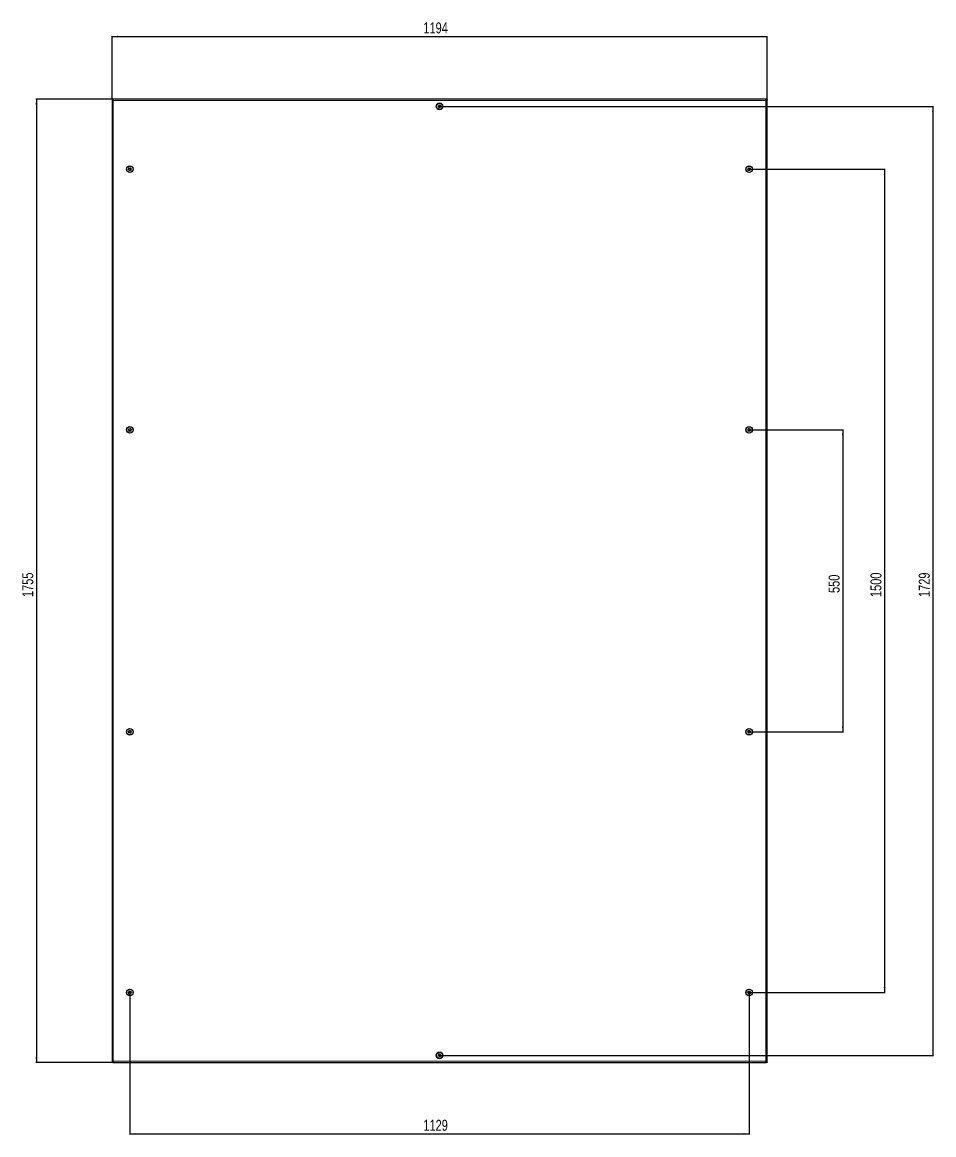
# Model space of a CAD drawing. Header units: millimetres. Extents: x -918 to 2327, y -941 to 1192.
# Drawn here: x -918 to 744, y -941 to 1086 of the extents above; entities that cross this region are included whole.
import ezdxf

# ---------------------------------------------------------------- set-up
doc = ezdxf.new("R2010")
doc.units = ezdxf.units.MM
doc.layers.add('FORMAT', color=7, linetype='Continuous')
doc.styles.add('SLDTEXTSTYLE0', font='TXT', dxfattribs={"width": 0.75})
doc.dimstyles.new('SLDDIMSTYLE1', dxfattribs={"dimtxt": 20, "dimasz": 10, "dimexe": 0, "dimexo": 0.0625, "dimgap": 5, "dimtad": 2, "dimdec": 1, "dimrnd": 1e-09, "dimzin": 12, "dimdsep": 46, "dimtxsty": 'SLDTEXTSTYLE0', "dimsah": 1, "dimcen": 0.09, "dimadec": 0, "dimazin": 3, "dimtfac": 1, "dimtofl": 0, "dimtmove": 0, "dimatfit": 3, "dimfxl": 0, "dimfrac": 2, "dimtolj": 1, "dimtzin": 12, "dimarcsym": 0})

# ---------------------------------------------------------------- blocks, each defined once
blk = doc.blocks.new('_D_1')
at = {"layer": 'FORMAT'}
for p, q in [((-754.1, 945.5), (-893.1, 945.5)), ((-892.1, 945.5), (-892.1, -809.5)), ((-754.1, -809.5), (-893.1, -809.5))]:
    blk.add_line(p, q, dxfattribs=at)
for points in [[(-892.1, 945.5), (-893.7, 935.5), (-890.6, 935.5)], [(-892.1, -809.5), (-890.6, -799.5), (-893.7, -799.5)]]:
    blk.add_solid(points, dxfattribs=at)
at = {"layer": 'FORMAT', "insert": (-917.9, 38.5), "char_height": 20, "attachment_point": 1, "rotation": 90, "style": 'SLDTEXTSTYLE0'}
blk.add_mtext('1755', dxfattribs=at)
blk = doc.blocks.new('_D_2')
at = {"layer": 'FORMAT'}
for p, q in [((-754.1, 945.5), (-754.1, 1060.7)), ((-754.1, 1059.7), (439.9, 1059.7)), ((439.9, 945.5), (439.9, 1060.7))]:
    blk.add_line(p, q, dxfattribs=at)
for points in [[(-754.1, 1059.7), (-744.1, 1058.2), (-744.1, 1061.2)], [(439.9, 1059.7), (429.9, 1061.2), (429.9, 1058.2)]]:
    blk.add_solid(points, dxfattribs=at)
at = {"layer": 'FORMAT', "insert": (-186.7, 1085.5), "char_height": 20, "attachment_point": 1, "style": 'SLDTEXTSTYLE0'}
blk.add_mtext('1194', dxfattribs=at)
blk = doc.blocks.new('_D_3')
at = {"layer": 'FORMAT'}
for p, q in [((407.4, 818), (655, 818)), ((654, 818), (654, -682)), ((407.4, -682), (655, -682))]:
    blk.add_line(p, q, dxfattribs=at)
for points in [[(654, 818), (652.5, 808), (655.6, 808)], [(654, -682), (655.6, -672), (652.5, -672)]]:
    blk.add_solid(points, dxfattribs=at)
at = {"layer": 'FORMAT', "insert": (628.3, 38.5), "char_height": 20, "attachment_point": 1, "rotation": 90, "style": 'SLDTEXTSTYLE0'}
blk.add_mtext('1500', dxfattribs=at)
blk = doc.blocks.new('_D_4')
at = {"layer": 'FORMAT'}
for p, q in [((-721.6, -682), (-721.6, -940.6)), ((407.4, -682), (407.4, -940.6)), ((-721.6, -939.6), (407.4, -939.6))]:
    blk.add_line(p, q, dxfattribs=at)
for points in [[(-721.6, -939.6), (-711.6, -941.2), (-711.6, -938.1)], [(407.4, -939.6), (397.4, -938.1), (397.4, -941.2)]]:
    blk.add_solid(points, dxfattribs=at)
at = {"layer": 'FORMAT', "insert": (-186.7, -913.9), "char_height": 20, "attachment_point": 1, "style": 'SLDTEXTSTYLE0'}
blk.add_mtext('1129', dxfattribs=at)
blk = doc.blocks.new('_D_5')
at = {"layer": 'FORMAT'}
for p, q in [((407.4, 343), (578.9, 343)), ((577.9, 343), (577.9, -207)), ((407.4, -207), (578.9, -207))]:
    blk.add_line(p, q, dxfattribs=at)
for points in [[(577.9, 343), (576.3, 333), (579.4, 333)], [(577.9, -207), (579.4, -197), (576.3, -197)]]:
    blk.add_solid(points, dxfattribs=at)
at = {"layer": 'FORMAT', "insert": (552.1, 45.9), "char_height": 20, "attachment_point": 1, "rotation": 90, "style": 'SLDTEXTSTYLE0'}
blk.add_mtext('550', dxfattribs=at)
blk = doc.blocks.new('_D_6')
at = {"layer": 'FORMAT'}
for p, q in [((-157.1, 932.5), (743.2, 932.5)), ((742.2, 932.5), (742.2, -796.5)), ((-157.1, -796.5), (743.2, -796.5))]:
    blk.add_line(p, q, dxfattribs=at)
for points in [[(742.2, 932.5), (740.7, 922.5), (743.7, 922.5)], [(742.2, -796.5), (743.7, -786.5), (740.7, -786.5)]]:
    blk.add_solid(points, dxfattribs=at)
at = {"layer": 'FORMAT', "insert": (716.4, 38.5), "char_height": 20, "attachment_point": 1, "rotation": 90, "style": 'SLDTEXTSTYLE0'}
blk.add_mtext('1729', dxfattribs=at)

msp = doc.modelspace()

# ---------------------------------------------------------------- linework, layer by layer
at = {"color": 7, "linetype": 'Continuous', "lineweight": 25}
for p, q in [((-754.14, 945.53), (-752.64, 945.53)), ((-754.14, 945.53), (-754.14, -809.47)), ((-752.44, 945.53), (-752.64, 945.53)), ((-752.44, 944.42), (-752.44, 945.53)), ((438.16, 945.53), (-752.44, 945.53)), ((438.16, 944.41), (438.16, 945.53)), ((438.36, 945.53), (438.16, 945.53)), ((438.36, 945.53), (439.86, 945.53)), ((439.86, -809.47), (439.86, 945.53)), ((-752.64, -809.47), (-754.14, -809.47)), ((-752.64, -809.47), (-752.44, -809.47)), ((-752.44, -808.36), (-752.44, -809.47)), ((-752.44, -809.47), (438.16, -809.47)), ((438.16, -808.36), (438.16, -809.47)), ((438.17, -809.47), (438.36, -809.47)), ((439.86, -809.47), (438.36, -809.47))]:
    msp.add_line(p, q, dxfattribs=at)
at = {"color": 8, "linetype": 'Continuous', "lineweight": 18}
for p, q in [((-752.04, 943.43), (-752.04, -807.37)), ((437.76, 943.43), (-752.04, 943.43)), ((437.76, -807.37), (437.76, 943.43)), ((-752.04, -807.37), (437.76, -807.37))]:
    msp.add_line(p, q, dxfattribs=at)
at = {"color": 7, "linetype": 'Continuous', "lineweight": 25}
for centre, radius in [((-157.14, 932.53), 6), ((-157.14, 932.53), 5.78), ((-157.14, 932.53), 1.85), ((-721.64, 818.03), 6), ((-721.64, 818.03), 5.78), ((-721.64, 818.03), 1.85), ((407.36, 818.03), 6), ((407.36, 818.03), 5.78), ((407.36, 818.03), 1.85), ((-721.64, 343.03), 6), ((-721.64, 343.03), 5.78), ((-721.64, 343.03), 1.85), ((407.36, 343.03), 6), ((407.36, 343.03), 5.78), ((407.36, 343.03), 1.85), ((-721.64, -206.97), 6), ((-721.64, -206.97), 5.78), ((407.36, -206.97), 6), ((407.36, -206.97), 5.78), ((-721.64, -206.97), 1.85), ((407.36, -206.97), 1.85), ((-721.64, -681.97), 6), ((-721.64, -681.97), 5.78), ((-721.64, -681.97), 1.85), ((407.36, -681.97), 6), ((407.36, -681.97), 5.78), ((407.36, -681.97), 1.85), ((-157.14, -796.47), 6), ((-157.14, -796.47), 5.78), ((-157.14, -796.47), 1.85)]:
    msp.add_circle(centre, radius, dxfattribs=at)
for points, knots in [([(-752.04, 943.43), (-752.32, 943.6), (-752.59, 943.77), (-753.1, 944.13), (-753.33, 944.3), (-753.72, 944.65), (-753.87, 944.82), (-754.08, 945.18), (-754.14, 945.35), (-754.14, 945.53)], [0, 0, 0, 0, 0.25, 0.25, 0.5, 0.5, 0.75, 0.75, 1, 1, 1, 1]), ([(-752.04, 943.43), (-752.2, 943.78), (-752.35, 944.13), (-752.57, 944.83), (-752.64, 945.17), (-752.64, 945.53)], [0, 0, 0, 0, 0.5, 0.5, 1, 1, 1, 1]), ([(-752.44, 945.53), (-752.41, 945.53), (-752.37, 945.47), (-752.31, 945.26), (-752.27, 945.11), (-752.21, 944.72), (-752.17, 944.48), (-752.11, 943.98), (-752.07, 943.7), (-752.04, 943.43)], [0, 0, 0, 0, 0.25, 0.25, 0.5, 0.5, 0.75, 0.75, 1, 1, 1, 1]), ([(-159.74, 931.49), (-159.73, 931.48), (-159.72, 931.45), (-159.67, 931.43), (-159.53, 931.39), (-159.14, 931.35), (-158.61, 931.29), (-158.09, 930.92), (-157.87, 930.45), (-157.74, 930.08), (-157.65, 929.86), (-157.6, 929.79), (-157.56, 929.76), (-157.53, 929.75), (-157.5, 929.76), (-157.44, 929.79), (-157.26, 929.99), (-157, 930.39), (-156.48, 930.88), (-155.77, 930.88), (-155.31, 930.77), (-155.04, 930.75), (-154.97, 930.77), (-154.94, 930.78), (-154.93, 930.81), (-154.92, 930.85), (-154.92, 930.89), (-154.94, 930.97), (-155.02, 931.18), (-155.18, 931.53), (-155.34, 932.02), (-155.22, 932.64), (-154.87, 933.05), (-154.62, 933.35), (-154.54, 933.48), (-154.53, 933.53), (-154.54, 933.57), (-154.56, 933.6), (-154.61, 933.63), (-154.75, 933.67), (-155.13, 933.71), (-155.67, 933.76), (-156.18, 934.13), (-156.41, 934.6), (-156.53, 934.97), (-156.62, 935.19), (-156.68, 935.27), (-156.71, 935.29), (-156.75, 935.3), (-156.78, 935.29), (-156.84, 935.26), (-157.02, 935.06), (-157.28, 934.66), (-157.8, 934.18), (-158.51, 934.17), (-158.97, 934.28), (-159.24, 934.3), (-159.31, 934.29), (-159.33, 934.27), (-159.35, 934.24), (-159.36, 934.21), (-159.35, 934.16), (-159.34, 934.08), (-159.26, 933.87), (-159.1, 933.52), (-158.94, 933.03), (-159.05, 932.41), (-159.41, 932), (-159.66, 931.7), (-159.74, 931.58), (-159.75, 931.52), (-159.74, 931.5), (-159.74, 931.49)], [0, 0, 0, 0, 0.0020087, 0.00442, 0.0093647, 0.0255282, 0.0677053, 0.0957862, 0.1246456, 0.1503415, 0.1605194, 0.1633943, 0.1656965, 0.1672448, 0.1688741, 0.1707699, 0.1786058, 0.2119941, 0.2499945, 0.2879948, 0.3213831, 0.329219, 0.3311148, 0.3327441, 0.3342924, 0.3362166, 0.3385353, 0.3413178, 0.349662, 0.3753578, 0.4042173, 0.4322982, 0.4744753, 0.4906388, 0.4966691, 0.49844, 0.5, 0.5020087, 0.50442, 0.5093647, 0.5255282, 0.5677053, 0.5957862, 0.6246456, 0.6503415, 0.6605194, 0.6633943, 0.6656965, 0.6672448, 0.6688741, 0.6707699, 0.6786058, 0.7119941, 0.7499945, 0.7879948, 0.8213831, 0.829219, 0.8311148, 0.8327441, 0.8342924, 0.8362166, 0.8385353, 0.8413178, 0.849662, 0.8753578, 0.9042173, 0.9322982, 0.9744753, 0.9906388, 0.9966691, 0.99844, 1, 1, 1, 1]), ([(437.76, 943.43), (437.79, 943.7), (437.83, 943.98), (437.89, 944.48), (437.93, 944.72), (437.99, 945.11), (438.03, 945.26), (438.09, 945.47), (438.13, 945.53), (438.16, 945.53)], [0, 0, 0, 0, 0.25, 0.25, 0.5, 0.5, 0.75, 0.75, 1, 1, 1, 1]), ([(439.86, 945.53), (439.86, 945.35), (439.81, 945.18), (439.6, 944.83), (439.44, 944.65), (439.05, 944.3), (438.82, 944.13), (438.31, 943.78), (438.04, 943.6), (437.76, 943.43)], [0, 0, 0, 0, 0.25, 0.25, 0.5, 0.5, 0.75, 0.75, 1, 1, 1, 1]), ([(438.36, 945.53), (438.36, 945.17), (438.3, 944.83), (438.07, 944.12), (437.92, 943.78), (437.76, 943.43)], [0, 0, 0, 0, 0.5, 0.5, 1, 1, 1, 1]), ([(-720.6, 820.63), (-720.61, 820.63), (-720.64, 820.64), (-720.7, 820.62), (-720.82, 820.55), (-721.11, 820.29), (-721.52, 819.94), (-722.15, 819.82), (-722.64, 819.98), (-722.99, 820.15), (-723.22, 820.23), (-723.31, 820.25), (-723.35, 820.24), (-723.38, 820.22), (-723.4, 820.19), (-723.42, 820.13), (-723.4, 819.86), (-723.29, 819.4), (-723.29, 818.68), (-723.78, 818.17), (-724.17, 817.91), (-724.37, 817.73), (-724.41, 817.67), (-724.41, 817.63), (-724.41, 817.6), (-724.38, 817.57), (-724.35, 817.55), (-724.28, 817.5), (-724.07, 817.42), (-723.71, 817.29), (-723.25, 817.07), (-722.87, 816.56), (-722.82, 816.02), (-722.78, 815.63), (-722.74, 815.49), (-722.7, 815.44), (-722.67, 815.42), (-722.64, 815.42), (-722.58, 815.43), (-722.46, 815.51), (-722.16, 815.76), (-721.75, 816.11), (-721.13, 816.23), (-720.64, 816.07), (-720.28, 815.91), (-720.06, 815.82), (-719.97, 815.81), (-719.93, 815.81), (-719.9, 815.83), (-719.88, 815.86), (-719.86, 815.93), (-719.88, 816.19), (-719.99, 816.66), (-719.99, 817.37), (-719.5, 817.89), (-719.1, 818.15), (-718.9, 818.33), (-718.87, 818.39), (-718.86, 818.42), (-718.87, 818.45), (-718.89, 818.48), (-718.93, 818.51), (-719, 818.55), (-719.2, 818.64), (-719.57, 818.76), (-720.03, 818.98), (-720.4, 819.49), (-720.46, 820.03), (-720.5, 820.42), (-720.54, 820.56), (-720.57, 820.61), (-720.59, 820.62), (-720.6, 820.63)], [0, 0, 0, 0, 0.0020087, 0.00442, 0.0093647, 0.0255282, 0.0677053, 0.0957862, 0.1246456, 0.1503415, 0.1605194, 0.1633943, 0.1656965, 0.1672448, 0.1688741, 0.1707699, 0.1786058, 0.2119941, 0.2499945, 0.2879948, 0.3213831, 0.329219, 0.3311148, 0.3327441, 0.3342924, 0.3362166, 0.3385353, 0.3413178, 0.349662, 0.3753578, 0.4042173, 0.4322982, 0.4744753, 0.4906388, 0.4966691, 0.49844, 0.5, 0.5020087, 0.50442, 0.5093647, 0.5255282, 0.5677053, 0.5957862, 0.6246456, 0.6503415, 0.6605194, 0.6633943, 0.6656965, 0.6672448, 0.6688741, 0.6707699, 0.6786058, 0.7119941, 0.7499945, 0.7879948, 0.8213831, 0.829219, 0.8311148, 0.8327441, 0.8342924, 0.8362166, 0.8385353, 0.8413178, 0.849662, 0.8753578, 0.9042173, 0.9322982, 0.9744753, 0.9906388, 0.9966691, 0.99844, 1, 1, 1, 1]), ([(406.32, 820.63), (406.31, 820.62), (406.29, 820.61), (406.26, 820.55), (406.22, 820.42), (406.18, 820.03), (406.13, 819.49), (405.75, 818.98), (405.29, 818.76), (404.92, 818.63), (404.7, 818.54), (404.62, 818.48), (404.6, 818.45), (404.59, 818.42), (404.59, 818.39), (404.63, 818.33), (404.83, 818.15), (405.22, 817.89), (405.71, 817.37), (405.71, 816.66), (405.6, 816.19), (405.58, 815.93), (405.6, 815.86), (405.62, 815.83), (405.65, 815.81), (405.68, 815.81), (405.72, 815.81), (405.81, 815.83), (406.02, 815.91), (406.36, 816.07), (406.85, 816.23), (407.48, 816.11), (407.89, 815.76), (408.18, 815.5), (408.31, 815.43), (408.37, 815.42), (408.4, 815.42), (408.43, 815.45), (408.46, 815.5), (408.5, 815.64), (408.54, 816.02), (408.6, 816.56), (408.97, 817.07), (409.43, 817.29), (409.8, 817.42), (410.03, 817.51), (410.1, 817.57), (410.13, 817.6), (410.14, 817.63), (410.13, 817.67), (410.1, 817.73), (409.9, 817.91), (409.5, 818.17), (409.01, 818.68), (409.01, 819.4), (409.12, 819.86), (409.14, 820.13), (409.12, 820.19), (409.1, 820.22), (409.08, 820.24), (409.04, 820.24), (409, 820.24), (408.92, 820.22), (408.71, 820.14), (408.36, 819.98), (407.87, 819.83), (407.25, 819.94), (406.84, 820.29), (406.54, 820.55), (406.41, 820.62), (406.35, 820.63), (406.33, 820.63), (406.32, 820.63)], [0, 0, 0, 0, 0.0020087, 0.00442, 0.0093647, 0.0255282, 0.0677053, 0.0957862, 0.1246456, 0.1503415, 0.1605194, 0.1633943, 0.1656965, 0.1672448, 0.1688741, 0.1707699, 0.1786058, 0.2119941, 0.2499945, 0.2879948, 0.3213831, 0.329219, 0.3311148, 0.3327441, 0.3342924, 0.3362166, 0.3385353, 0.3413178, 0.349662, 0.3753578, 0.4042173, 0.4322982, 0.4744753, 0.4906388, 0.4966691, 0.49844, 0.5, 0.5020087, 0.50442, 0.5093647, 0.5255282, 0.5677053, 0.5957862, 0.6246456, 0.6503415, 0.6605194, 0.6633943, 0.6656965, 0.6672448, 0.6688741, 0.6707699, 0.6786058, 0.7119941, 0.7499945, 0.7879948, 0.8213831, 0.829219, 0.8311148, 0.8327441, 0.8342924, 0.8362166, 0.8385353, 0.8413178, 0.849662, 0.8753578, 0.9042173, 0.9322982, 0.9744753, 0.9906388, 0.9966691, 0.99844, 1, 1, 1, 1]), ([(-720.6, 345.63), (-720.61, 345.63), (-720.64, 345.64), (-720.7, 345.62), (-720.82, 345.55), (-721.11, 345.29), (-721.52, 344.94), (-722.15, 344.82), (-722.64, 344.98), (-722.99, 345.15), (-723.22, 345.23), (-723.31, 345.25), (-723.35, 345.24), (-723.38, 345.22), (-723.4, 345.19), (-723.42, 345.13), (-723.4, 344.86), (-723.29, 344.4), (-723.29, 343.68), (-723.78, 343.17), (-724.17, 342.91), (-724.37, 342.73), (-724.41, 342.67), (-724.41, 342.63), (-724.41, 342.6), (-724.38, 342.57), (-724.35, 342.55), (-724.28, 342.5), (-724.07, 342.42), (-723.71, 342.29), (-723.25, 342.07), (-722.87, 341.56), (-722.82, 341.02), (-722.78, 340.63), (-722.74, 340.49), (-722.7, 340.44), (-722.67, 340.42), (-722.64, 340.42), (-722.58, 340.43), (-722.46, 340.51), (-722.16, 340.76), (-721.75, 341.11), (-721.13, 341.23), (-720.64, 341.07), (-720.28, 340.91), (-720.06, 340.82), (-719.97, 340.81), (-719.93, 340.81), (-719.9, 340.83), (-719.88, 340.86), (-719.86, 340.93), (-719.88, 341.19), (-719.99, 341.66), (-719.99, 342.37), (-719.5, 342.89), (-719.1, 343.15), (-718.9, 343.33), (-718.87, 343.39), (-718.86, 343.42), (-718.87, 343.45), (-718.89, 343.48), (-718.93, 343.51), (-719, 343.55), (-719.2, 343.64), (-719.57, 343.76), (-720.03, 343.98), (-720.4, 344.49), (-720.46, 345.03), (-720.5, 345.42), (-720.54, 345.56), (-720.57, 345.61), (-720.59, 345.62), (-720.6, 345.63)], [0, 0, 0, 0, 0.0020087, 0.00442, 0.0093647, 0.0255282, 0.0677053, 0.0957862, 0.1246456, 0.1503415, 0.1605194, 0.1633943, 0.1656965, 0.1672448, 0.1688741, 0.1707699, 0.1786058, 0.2119941, 0.2499945, 0.2879948, 0.3213831, 0.329219, 0.3311148, 0.3327441, 0.3342924, 0.3362166, 0.3385353, 0.3413178, 0.349662, 0.3753578, 0.4042173, 0.4322982, 0.4744753, 0.4906388, 0.4966691, 0.49844, 0.5, 0.5020087, 0.50442, 0.5093647, 0.5255282, 0.5677053, 0.5957862, 0.6246456, 0.6503415, 0.6605194, 0.6633943, 0.6656965, 0.6672448, 0.6688741, 0.6707699, 0.6786058, 0.7119941, 0.7499945, 0.7879948, 0.8213831, 0.829219, 0.8311148, 0.8327441, 0.8342924, 0.8362166, 0.8385353, 0.8413178, 0.849662, 0.8753578, 0.9042173, 0.9322982, 0.9744753, 0.9906388, 0.9966691, 0.99844, 1, 1, 1, 1]), ([(406.32, 345.63), (406.31, 345.62), (406.29, 345.61), (406.26, 345.55), (406.22, 345.42), (406.18, 345.03), (406.13, 344.49), (405.75, 343.98), (405.29, 343.76), (404.92, 343.63), (404.7, 343.54), (404.62, 343.48), (404.6, 343.45), (404.59, 343.42), (404.59, 343.39), (404.63, 343.33), (404.83, 343.15), (405.22, 342.89), (405.71, 342.37), (405.71, 341.66), (405.6, 341.19), (405.58, 340.93), (405.6, 340.86), (405.62, 340.83), (405.65, 340.81), (405.68, 340.81), (405.72, 340.81), (405.81, 340.83), (406.02, 340.91), (406.36, 341.07), (406.85, 341.23), (407.48, 341.11), (407.89, 340.76), (408.18, 340.5), (408.31, 340.43), (408.37, 340.42), (408.4, 340.42), (408.43, 340.45), (408.46, 340.5), (408.5, 340.64), (408.54, 341.02), (408.6, 341.56), (408.97, 342.07), (409.43, 342.29), (409.8, 342.42), (410.03, 342.51), (410.1, 342.57), (410.13, 342.6), (410.14, 342.63), (410.13, 342.67), (410.1, 342.73), (409.9, 342.91), (409.5, 343.17), (409.01, 343.68), (409.01, 344.4), (409.12, 344.86), (409.14, 345.13), (409.12, 345.19), (409.1, 345.22), (409.08, 345.24), (409.04, 345.24), (409, 345.24), (408.92, 345.22), (408.71, 345.14), (408.36, 344.98), (407.87, 344.83), (407.25, 344.94), (406.84, 345.29), (406.54, 345.55), (406.41, 345.62), (406.35, 345.63), (406.33, 345.63), (406.32, 345.63)], [0, 0, 0, 0, 0.0020087, 0.00442, 0.0093647, 0.0255282, 0.0677053, 0.0957862, 0.1246456, 0.1503415, 0.1605194, 0.1633943, 0.1656965, 0.1672448, 0.1688741, 0.1707699, 0.1786058, 0.2119941, 0.2499945, 0.2879948, 0.3213831, 0.329219, 0.3311148, 0.3327441, 0.3342924, 0.3362166, 0.3385353, 0.3413178, 0.349662, 0.3753578, 0.4042173, 0.4322982, 0.4744753, 0.4906388, 0.4966691, 0.49844, 0.5, 0.5020087, 0.50442, 0.5093647, 0.5255282, 0.5677053, 0.5957862, 0.6246456, 0.6503415, 0.6605194, 0.6633943, 0.6656965, 0.6672448, 0.6688741, 0.6707699, 0.6786058, 0.7119941, 0.7499945, 0.7879948, 0.8213831, 0.829219, 0.8311148, 0.8327441, 0.8342924, 0.8362166, 0.8385353, 0.8413178, 0.849662, 0.8753578, 0.9042173, 0.9322982, 0.9744753, 0.9906388, 0.9966691, 0.99844, 1, 1, 1, 1]), ([(-720.6, -209.57), (-720.59, -209.57), (-720.57, -209.55), (-720.54, -209.5), (-720.5, -209.36), (-720.46, -208.98), (-720.4, -208.44), (-720.03, -207.93), (-719.57, -207.71), (-719.2, -207.58), (-718.97, -207.49), (-718.9, -207.43), (-718.87, -207.4), (-718.86, -207.37), (-718.87, -207.33), (-718.9, -207.27), (-719.1, -207.09), (-719.5, -206.83), (-719.99, -206.32), (-719.99, -205.6), (-719.88, -205.14), (-719.86, -204.87), (-719.88, -204.81), (-719.9, -204.78), (-719.92, -204.76), (-719.96, -204.76), (-720, -204.76), (-720.08, -204.78), (-720.29, -204.86), (-720.64, -205.02), (-721.13, -205.17), (-721.75, -205.06), (-722.16, -204.71), (-722.46, -204.45), (-722.59, -204.38), (-722.65, -204.37), (-722.68, -204.37), (-722.71, -204.39), (-722.74, -204.44), (-722.78, -204.58), (-722.82, -204.97), (-722.87, -205.51), (-723.25, -206.02), (-723.71, -206.24), (-724.08, -206.37), (-724.3, -206.46), (-724.38, -206.52), (-724.4, -206.55), (-724.41, -206.58), (-724.41, -206.61), (-724.37, -206.67), (-724.17, -206.85), (-723.78, -207.11), (-723.29, -207.63), (-723.29, -208.34), (-723.4, -208.81), (-723.42, -209.07), (-723.4, -209.14), (-723.38, -209.17), (-723.35, -209.19), (-723.32, -209.19), (-723.28, -209.19), (-723.19, -209.17), (-722.98, -209.09), (-722.64, -208.93), (-722.15, -208.77), (-721.52, -208.89), (-721.11, -209.24), (-720.82, -209.5), (-720.69, -209.57), (-720.63, -209.58), (-720.61, -209.58), (-720.6, -209.57)], [0, 0, 0, 0, 0.0020087, 0.00442, 0.0093647, 0.0255282, 0.0677053, 0.0957862, 0.1246456, 0.1503415, 0.1605194, 0.1633943, 0.1656965, 0.1672448, 0.1688741, 0.1707699, 0.1786058, 0.2119941, 0.2499945, 0.2879948, 0.3213831, 0.329219, 0.3311148, 0.3327441, 0.3342924, 0.3362166, 0.3385353, 0.3413178, 0.349662, 0.3753578, 0.4042173, 0.4322982, 0.4744753, 0.4906388, 0.4966691, 0.49844, 0.5, 0.5020087, 0.50442, 0.5093647, 0.5255282, 0.5677053, 0.5957862, 0.6246456, 0.6503415, 0.6605194, 0.6633943, 0.6656965, 0.6672448, 0.6688741, 0.6707699, 0.6786058, 0.7119941, 0.7499945, 0.7879948, 0.8213831, 0.829219, 0.8311148, 0.8327441, 0.8342924, 0.8362166, 0.8385353, 0.8413178, 0.849662, 0.8753578, 0.9042173, 0.9322982, 0.9744753, 0.9906388, 0.9966691, 0.99844, 1, 1, 1, 1]), ([(406.32, -209.57), (406.34, -209.58), (406.36, -209.58), (406.42, -209.57), (406.54, -209.49), (406.84, -209.24), (407.25, -208.89), (407.87, -208.77), (408.36, -208.93), (408.72, -209.09), (408.94, -209.18), (409.03, -209.19), (409.07, -209.19), (409.1, -209.17), (409.12, -209.14), (409.14, -209.07), (409.12, -208.81), (409.01, -208.34), (409.01, -207.63), (409.5, -207.11), (409.9, -206.85), (410.1, -206.67), (410.13, -206.61), (410.14, -206.58), (410.13, -206.55), (410.11, -206.52), (410.07, -206.49), (410, -206.45), (409.8, -206.36), (409.43, -206.24), (408.97, -206.02), (408.6, -205.51), (408.54, -204.97), (408.5, -204.58), (408.46, -204.43), (408.43, -204.39), (408.4, -204.37), (408.36, -204.37), (408.3, -204.38), (408.18, -204.45), (407.89, -204.71), (407.48, -205.06), (406.85, -205.18), (406.36, -205.02), (406.01, -204.85), (405.78, -204.77), (405.69, -204.75), (405.65, -204.76), (405.62, -204.78), (405.6, -204.81), (405.58, -204.87), (405.6, -205.14), (405.71, -205.6), (405.71, -206.32), (405.22, -206.83), (404.83, -207.09), (404.63, -207.27), (404.59, -207.33), (404.59, -207.37), (404.59, -207.4), (404.62, -207.43), (404.65, -207.45), (404.72, -207.5), (404.93, -207.58), (405.29, -207.71), (405.75, -207.93), (406.13, -208.44), (406.18, -208.98), (406.22, -209.37), (406.26, -209.51), (406.3, -209.56), (406.32, -209.57), (406.32, -209.57)], [0, 0, 0, 0, 0.0020087, 0.00442, 0.0093647, 0.0255282, 0.0677053, 0.0957862, 0.1246456, 0.1503415, 0.1605194, 0.1633943, 0.1656965, 0.1672448, 0.1688741, 0.1707699, 0.1786058, 0.2119941, 0.2499945, 0.2879948, 0.3213831, 0.329219, 0.3311148, 0.3327441, 0.3342924, 0.3362166, 0.3385353, 0.3413178, 0.349662, 0.3753578, 0.4042173, 0.4322982, 0.4744753, 0.4906388, 0.4966691, 0.49844, 0.5, 0.5020087, 0.50442, 0.5093647, 0.5255282, 0.5677053, 0.5957862, 0.6246456, 0.6503415, 0.6605194, 0.6633943, 0.6656965, 0.6672448, 0.6688741, 0.6707699, 0.6786058, 0.7119941, 0.7499945, 0.7879948, 0.8213831, 0.829219, 0.8311148, 0.8327441, 0.8342924, 0.8362166, 0.8385353, 0.8413178, 0.849662, 0.8753578, 0.9042173, 0.9322982, 0.9744753, 0.9906388, 0.9966691, 0.99844, 1, 1, 1, 1]), ([(-720.6, -684.57), (-720.59, -684.57), (-720.57, -684.55), (-720.54, -684.5), (-720.5, -684.36), (-720.46, -683.98), (-720.4, -683.44), (-720.03, -682.93), (-719.57, -682.71), (-719.2, -682.58), (-718.97, -682.49), (-718.9, -682.43), (-718.87, -682.4), (-718.86, -682.37), (-718.87, -682.33), (-718.9, -682.27), (-719.1, -682.09), (-719.5, -681.83), (-719.99, -681.32), (-719.99, -680.6), (-719.88, -680.14), (-719.86, -679.87), (-719.88, -679.81), (-719.9, -679.78), (-719.92, -679.76), (-719.96, -679.76), (-720, -679.76), (-720.08, -679.78), (-720.29, -679.86), (-720.64, -680.02), (-721.13, -680.17), (-721.75, -680.06), (-722.16, -679.71), (-722.46, -679.45), (-722.59, -679.38), (-722.65, -679.37), (-722.68, -679.37), (-722.71, -679.39), (-722.74, -679.44), (-722.78, -679.58), (-722.82, -679.97), (-722.87, -680.51), (-723.25, -681.02), (-723.71, -681.24), (-724.08, -681.37), (-724.3, -681.46), (-724.38, -681.52), (-724.4, -681.55), (-724.41, -681.58), (-724.41, -681.61), (-724.37, -681.67), (-724.17, -681.85), (-723.78, -682.11), (-723.29, -682.63), (-723.29, -683.34), (-723.4, -683.81), (-723.42, -684.07), (-723.4, -684.14), (-723.38, -684.17), (-723.35, -684.19), (-723.32, -684.19), (-723.28, -684.19), (-723.19, -684.17), (-722.98, -684.09), (-722.64, -683.93), (-722.15, -683.77), (-721.52, -683.89), (-721.11, -684.24), (-720.82, -684.5), (-720.69, -684.57), (-720.63, -684.58), (-720.61, -684.58), (-720.6, -684.57)], [0, 0, 0, 0, 0.0020087, 0.00442, 0.0093647, 0.0255282, 0.0677053, 0.0957862, 0.1246456, 0.1503415, 0.1605194, 0.1633943, 0.1656965, 0.1672448, 0.1688741, 0.1707699, 0.1786058, 0.2119941, 0.2499945, 0.2879948, 0.3213831, 0.329219, 0.3311148, 0.3327441, 0.3342924, 0.3362166, 0.3385353, 0.3413178, 0.349662, 0.3753578, 0.4042173, 0.4322982, 0.4744753, 0.4906388, 0.4966691, 0.49844, 0.5, 0.5020087, 0.50442, 0.5093647, 0.5255282, 0.5677053, 0.5957862, 0.6246456, 0.6503415, 0.6605194, 0.6633943, 0.6656965, 0.6672448, 0.6688741, 0.6707699, 0.6786058, 0.7119941, 0.7499945, 0.7879948, 0.8213831, 0.829219, 0.8311148, 0.8327441, 0.8342924, 0.8362166, 0.8385353, 0.8413178, 0.849662, 0.8753578, 0.9042173, 0.9322982, 0.9744753, 0.9906388, 0.9966691, 0.99844, 1, 1, 1, 1]), ([(406.32, -684.57), (406.34, -684.58), (406.36, -684.58), (406.42, -684.57), (406.54, -684.49), (406.84, -684.24), (407.25, -683.89), (407.87, -683.77), (408.36, -683.93), (408.72, -684.09), (408.94, -684.18), (409.03, -684.19), (409.07, -684.19), (409.1, -684.17), (409.12, -684.14), (409.14, -684.07), (409.12, -683.81), (409.01, -683.34), (409.01, -682.63), (409.5, -682.11), (409.9, -681.85), (410.1, -681.67), (410.13, -681.61), (410.14, -681.58), (410.13, -681.55), (410.11, -681.52), (410.07, -681.49), (410, -681.45), (409.8, -681.36), (409.43, -681.24), (408.97, -681.02), (408.6, -680.51), (408.54, -679.97), (408.5, -679.58), (408.46, -679.43), (408.43, -679.39), (408.4, -679.37), (408.36, -679.37), (408.3, -679.38), (408.18, -679.45), (407.89, -679.71), (407.48, -680.06), (406.85, -680.18), (406.36, -680.02), (406.01, -679.85), (405.78, -679.77), (405.69, -679.75), (405.65, -679.76), (405.62, -679.78), (405.6, -679.81), (405.58, -679.87), (405.6, -680.14), (405.71, -680.6), (405.71, -681.32), (405.22, -681.83), (404.83, -682.09), (404.63, -682.27), (404.59, -682.33), (404.59, -682.37), (404.59, -682.4), (404.62, -682.43), (404.65, -682.45), (404.72, -682.5), (404.93, -682.58), (405.29, -682.71), (405.75, -682.93), (406.13, -683.44), (406.18, -683.98), (406.22, -684.37), (406.26, -684.51), (406.3, -684.56), (406.32, -684.57), (406.32, -684.57)], [0, 0, 0, 0, 0.0020087, 0.00442, 0.0093647, 0.0255282, 0.0677053, 0.0957862, 0.1246456, 0.1503415, 0.1605194, 0.1633943, 0.1656965, 0.1672448, 0.1688741, 0.1707699, 0.1786058, 0.2119941, 0.2499945, 0.2879948, 0.3213831, 0.329219, 0.3311148, 0.3327441, 0.3342924, 0.3362166, 0.3385353, 0.3413178, 0.349662, 0.3753578, 0.4042173, 0.4322982, 0.4744753, 0.4906388, 0.4966691, 0.49844, 0.5, 0.5020087, 0.50442, 0.5093647, 0.5255282, 0.5677053, 0.5957862, 0.6246456, 0.6503415, 0.6605194, 0.6633943, 0.6656965, 0.6672448, 0.6688741, 0.6707699, 0.6786058, 0.7119941, 0.7499945, 0.7879948, 0.8213831, 0.829219, 0.8311148, 0.8327441, 0.8342924, 0.8362166, 0.8385353, 0.8413178, 0.849662, 0.8753578, 0.9042173, 0.9322982, 0.9744753, 0.9906388, 0.9966691, 0.99844, 1, 1, 1, 1]), ([(-754.14, -809.47), (-754.14, -809.3), (-754.08, -809.12), (-753.87, -808.77), (-753.72, -808.6), (-753.33, -808.25), (-753.1, -808.07), (-752.59, -807.72), (-752.31, -807.55), (-752.04, -807.37)], [0, 0, 0, 0, 0.25, 0.25, 0.5, 0.5, 0.75, 0.75, 1, 1, 1, 1]), ([(-752.64, -809.47), (-752.64, -809.3), (-752.62, -809.12), (-752.56, -808.77), (-752.52, -808.6), (-752.41, -808.25), (-752.34, -808.07), (-752.2, -807.72), (-752.12, -807.55), (-752.04, -807.37)], [0, 0, 0, 0, 0.25, 0.25, 0.5, 0.5, 0.75, 0.75, 1, 1, 1, 1]), ([(-752.04, -807.37), (-752.07, -807.65), (-752.11, -807.92), (-752.17, -808.43), (-752.21, -808.66), (-752.27, -809.05), (-752.31, -809.21), (-752.37, -809.42), (-752.41, -809.47), (-752.44, -809.47)], [0, 0, 0, 0, 0.25, 0.25, 0.5, 0.5, 0.75, 0.75, 1, 1, 1, 1]), ([(-159.74, -795.44), (-159.74, -795.45), (-159.75, -795.47), (-159.73, -795.53), (-159.66, -795.66), (-159.41, -795.95), (-159.05, -796.36), (-158.94, -796.98), (-159.1, -797.47), (-159.26, -797.83), (-159.35, -798.05), (-159.36, -798.15), (-159.35, -798.19), (-159.33, -798.22), (-159.31, -798.23), (-159.24, -798.25), (-158.97, -798.23), (-158.51, -798.12), (-157.8, -798.12), (-157.28, -798.61), (-157.02, -799.01), (-156.84, -799.21), (-156.78, -799.24), (-156.75, -799.25), (-156.72, -799.24), (-156.69, -799.22), (-156.66, -799.19), (-156.62, -799.12), (-156.53, -798.91), (-156.41, -798.55), (-156.18, -798.08), (-155.67, -797.71), (-155.13, -797.65), (-154.74, -797.61), (-154.6, -797.57), (-154.55, -797.54), (-154.53, -797.51), (-154.53, -797.47), (-154.55, -797.42), (-154.62, -797.29), (-154.87, -797), (-155.22, -796.59), (-155.34, -795.97), (-155.18, -795.48), (-155.02, -795.12), (-154.93, -794.9), (-154.92, -794.8), (-154.93, -794.76), (-154.94, -794.73), (-154.97, -794.71), (-155.04, -794.7), (-155.31, -794.72), (-155.77, -794.83), (-156.48, -794.82), (-157, -794.34), (-157.26, -793.94), (-157.44, -793.74), (-157.5, -793.71), (-157.53, -793.7), (-157.56, -793.71), (-157.59, -793.73), (-157.62, -793.76), (-157.66, -793.83), (-157.75, -794.04), (-157.87, -794.4), (-158.09, -794.87), (-158.61, -795.24), (-159.14, -795.29), (-159.53, -795.33), (-159.68, -795.37), (-159.72, -795.41), (-159.73, -795.43), (-159.74, -795.44)], [0, 0, 0, 0, 0.0020087, 0.00442, 0.0093647, 0.0255282, 0.0677053, 0.0957862, 0.1246456, 0.1503415, 0.1605194, 0.1633943, 0.1656965, 0.1672448, 0.1688741, 0.1707699, 0.1786058, 0.2119941, 0.2499945, 0.2879948, 0.3213831, 0.329219, 0.3311148, 0.3327441, 0.3342924, 0.3362166, 0.3385353, 0.3413178, 0.349662, 0.3753578, 0.4042173, 0.4322982, 0.4744753, 0.4906388, 0.4966691, 0.49844, 0.5, 0.5020087, 0.50442, 0.5093647, 0.5255282, 0.5677053, 0.5957862, 0.6246456, 0.6503415, 0.6605194, 0.6633943, 0.6656965, 0.6672448, 0.6688741, 0.6707699, 0.6786058, 0.7119941, 0.7499945, 0.7879948, 0.8213831, 0.829219, 0.8311148, 0.8327441, 0.8342924, 0.8362166, 0.8385353, 0.8413178, 0.849662, 0.8753578, 0.9042173, 0.9322982, 0.9744753, 0.9906388, 0.9966691, 0.99844, 1, 1, 1, 1]), ([(438.16, -809.47), (438.13, -809.47), (438.09, -809.42), (438.03, -809.21), (437.99, -809.05), (437.93, -808.66), (437.89, -808.43), (437.83, -807.92), (437.79, -807.65), (437.76, -807.37)], [0, 0, 0, 0, 0.25, 0.25, 0.5, 0.5, 0.75, 0.75, 1, 1, 1, 1]), ([(437.76, -807.37), (438.04, -807.55), (438.31, -807.72), (438.82, -808.07), (439.05, -808.25), (439.44, -808.6), (439.6, -808.77), (439.81, -809.12), (439.86, -809.3), (439.86, -809.47)], [0, 0, 0, 0, 0.25, 0.25, 0.5, 0.5, 0.75, 0.75, 1, 1, 1, 1]), ([(437.76, -807.37), (437.92, -807.73), (438.08, -808.07), (438.3, -808.78), (438.36, -809.12), (438.36, -809.47)], [0, 0, 0, 0, 0.5, 0.5, 1, 1, 1, 1])]:
    msp.add_open_spline(points, degree=3, knots=knots, dxfattribs=at)

# ---------------------------------------------------------------- dimensions: what is measured, and where the dimension line sits
at = {"layer": 'FORMAT'}
for base, p1, p2, angle, picture, middle in [((439.86, 1059.69), (-754.14, 945.53), (439.86, 945.53), 0, '_D_2', (-157.14, 1059.69)), ((-892.14, -809.47), (-754.14, 945.53), (-754.14, -809.47), 90, '_D_1', (-892.14, 68.03)), ((742.2, -796.47), (-157.14, 932.53), (-157.14, -796.47), 90, '_D_6', (742.2, 68.03)), ((654.04, -681.97), (407.36, 818.03), (407.36, -681.97), 90, '_D_3', (654.04, 68.03)), ((577.87, -206.97), (407.36, 343.03), (407.36, -206.97), 90, '_D_5', (577.87, 68.03))]:
    dim = msp.add_linear_dim(base=base, p1=p1, p2=p2, angle=angle, dimstyle='SLDDIMSTYLE1', dxfattribs=at)
    dim.commit()
    dim.dimension.update_dxf_attribs({"geometry": picture, "text_midpoint": middle, "dimtype": 160})
dim = msp.add_linear_dim(base=(407.36, -939.64), p1=(-721.64, -681.97), p2=(407.36, -681.97), dimstyle='SLDDIMSTYLE1', dxfattribs=at)
dim.commit()
dim.dimension.update_dxf_attribs({"geometry": '_D_4', "text_midpoint": (-157.14, -939.64), "dimtype": 160})

doc.saveas('drawing.dxf')
